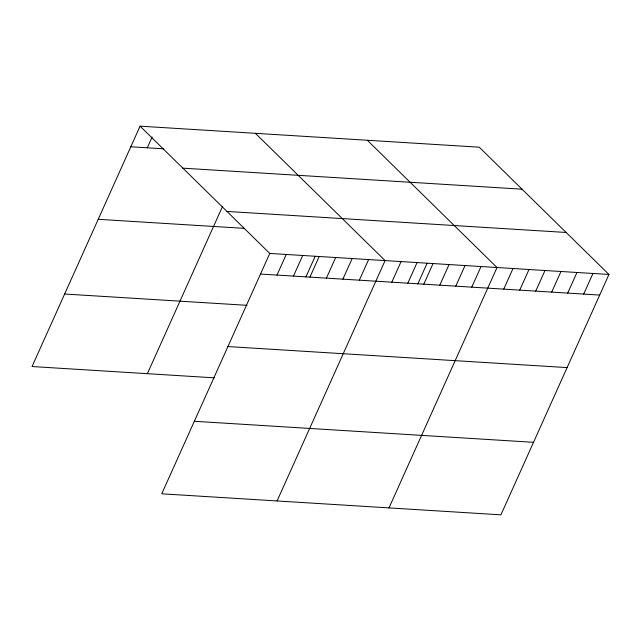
<?xml version="1.0" encoding="UTF-8"?>
<svg xmlns="http://www.w3.org/2000/svg" width="641" height="641" viewBox="0 0 641 641"><rect width="100%" height="100%" fill="white"/><g stroke="black" fill="none" stroke-linecap="round" stroke-linejoin="round"><path stroke-width="0.96" d="M608.95 274.468L269.773 253.435L161.748 493.802L500.925 514.835L608.95 274.468L479.252 147.198L140.075 126.165L32.05 366.532L214.326 377.837M147.286 147.799L152.117 137.046M147.374 373.687L222.507 206.506M276.984 275.069L286.247 254.461M293.458 276.095L302.72 255.479M305.885 276.976L315.076 256.512M309.932 277.112L319.194 256.496M326.405 278.138L335.668 257.522M342.879 279.155L352.141 258.539M359.353 280.173L368.615 259.565M277.064 500.958L385.089 260.583L255.398 133.32M391.819 282.192L401.082 261.576M407.804 283.178L417.075 262.57M417.812 283.915L427.01 263.451M423.797 284.171L433.06 263.563M439.79 285.165L449.053 264.549M455.775 286.158L465.037 265.542M471.768 287.144L481.03 266.536M388.999 507.896L497.023 267.529L367.325 140.259M503.746 289.131L513.008 268.515M519.739 290.125L529.001 269.508M535.724 291.11L544.994 270.502M551.717 292.104L560.979 271.488M567.71 293.097L576.972 272.481M583.695 294.083L592.957 273.475M130.812 146.781L163.759 148.824M182.877 168.166L522.054 189.191M226.97 211.434L566.147 232.467M98.217 219.302L244.525 228.372M260.51 274.052L599.688 295.076M64.645 294.019L246.921 305.316M227.916 346.565L567.093 367.597M194.335 421.281L533.512 442.314M140.075 126.165L269.773 253.435"/></g></svg>
